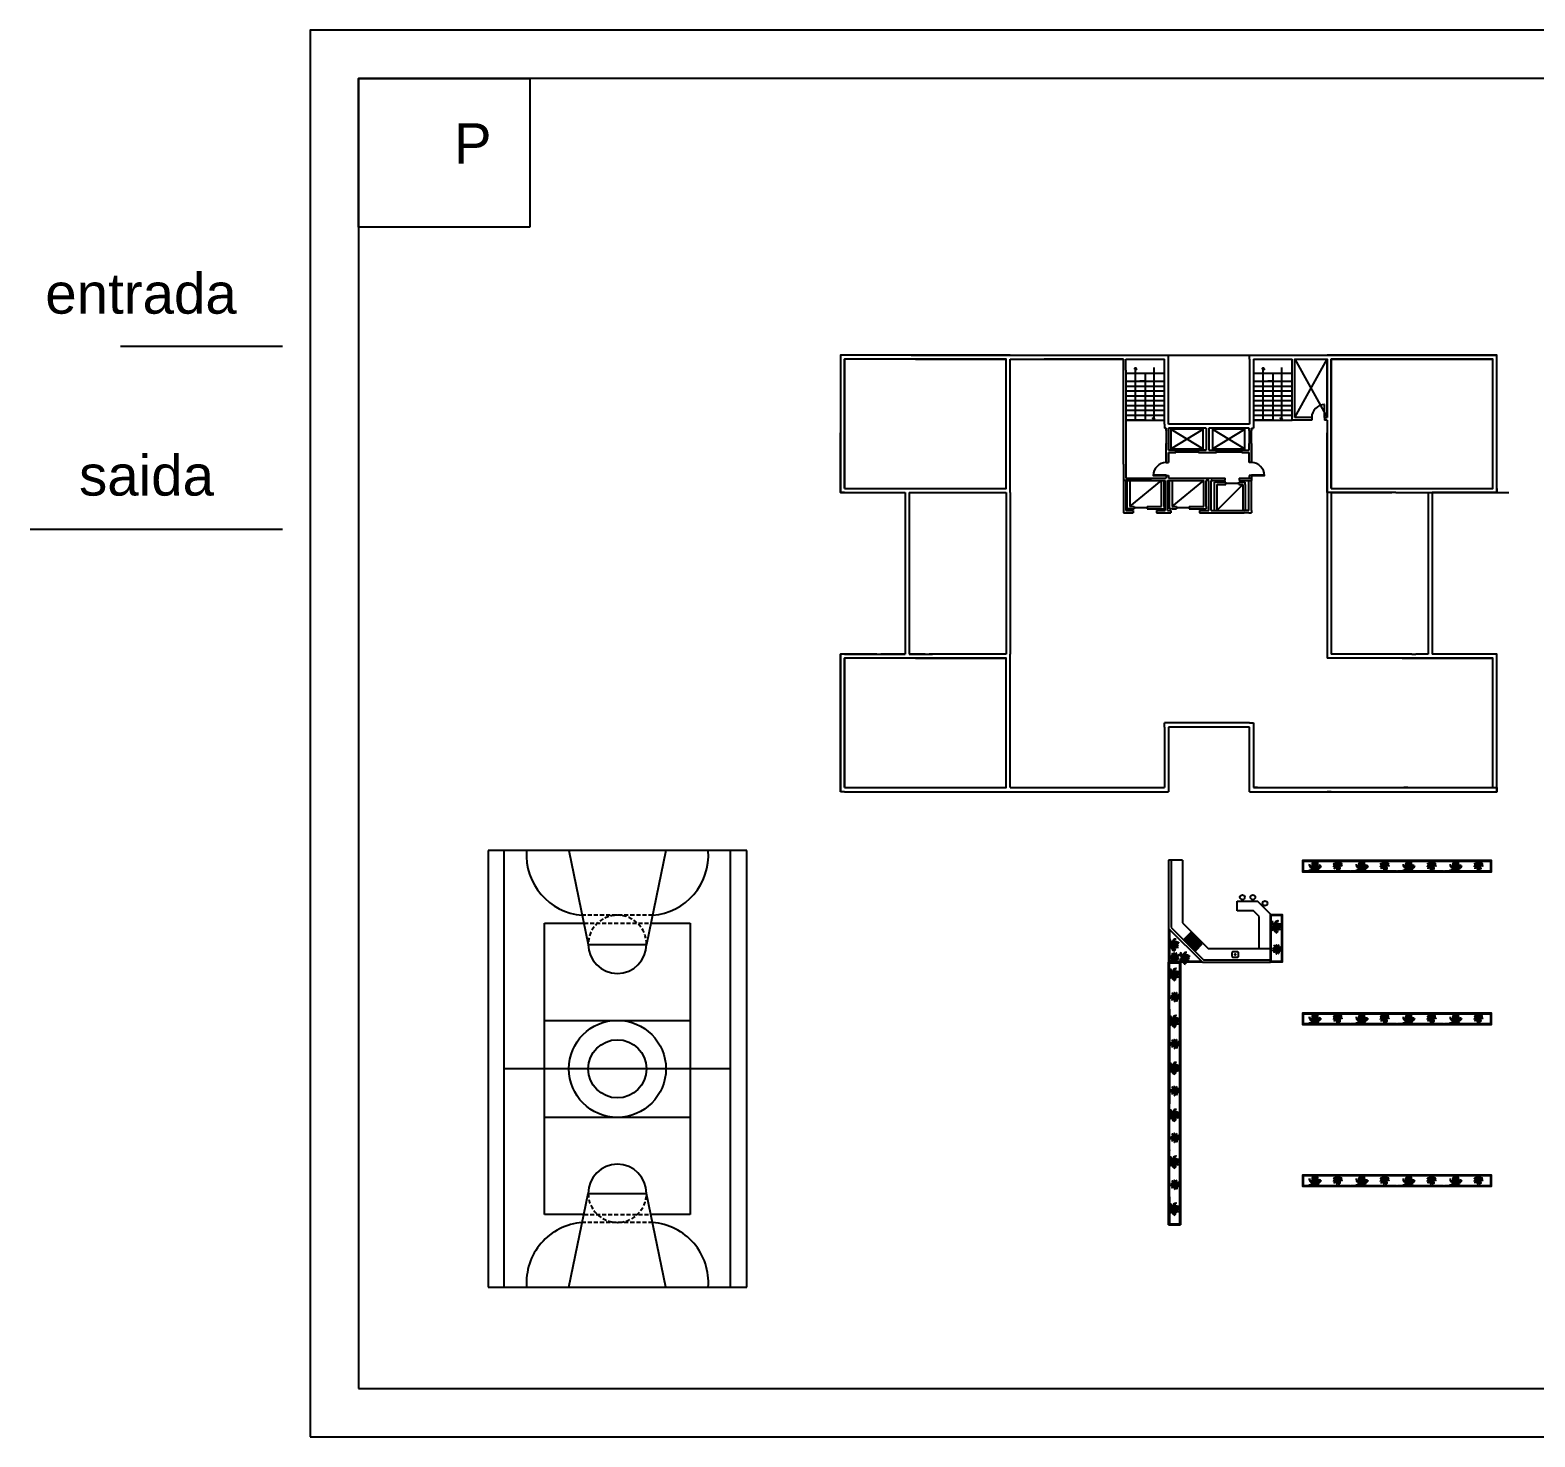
# Model space of a CAD drawing. Header units: millimetres. Extents: x 2853 to 3014, y 1982 to 2069.
# Drawn here: x 2853.3 to 2946.4, y 1982.4 to 2069.4 of the extents above; entities that cross this region are included whole.
import ezdxf

# ---------------------------------------------------------------- set-up
doc = ezdxf.new("R2010")
doc.units = ezdxf.units.MM
doc.linetypes.add('HIDDEN', pattern=[0.375, 0.25, -0.125])
for name, color, linetype in [('BLOCO', 5, 'Continuous'), ('BLOCOS', 5, 'Continuous'), ('CINZA', 8, 'Continuous'), ('P_LMCT', 8, 'Continuous'), ('PAREDE', 7, 'Continuous'), ('VEGETACAO', 3, 'Continuous')]:
    doc.layers.add(name, color=color, linetype=linetype)
doc.styles.get("Standard").update_dxf_attribs({"font": 'arial.ttf'})

# ---------------------------------------------------------------- blocks, each defined once
blk = doc.blocks.new('CHURRAS')
at = {"layer": 'BLOCO', "ltscale": 0.015}
h = blk.add_hatch(dxfattribs=at)
h.set_pattern_fill('LINE', color=256, scale=0.01, angle=90, style=0)
h.set_pattern_definition([(90, (-139.17671, -145.62897), (-0.03175, 2e-18), [])])
h.paths.add_polyline_path([(0.463, -0.099), (-0.437, -0.099), (-0.437, -0.599), (0.463, -0.599)])
at = {"layer": 'BLOCO'}
for points in [[(-0.487, -0.649), (0.513, -0.649), (0.513, -0.049), (-0.487, -0.049)], [(-0.437, -0.599), (0.463, -0.599), (0.463, -0.099), (-0.437, -0.099)]]:
    blk.add_lwpolyline(points, close=True, dxfattribs=at)
blk = doc.blocks.new('COQUEIRO')
at = {"layer": 'VEGETACAO', "color": 3, "linetype": 'Continuous'}
blk.add_circle((0.05, -0.16), 0.00953, dxfattribs=at)
for centre, radius, start, end in [((-0.58, 0.16), 0.0956, 230.2731, 263.4617), ((-0.55, 0.14), 0.0892, 207.9143, 243.3658), ((-0.58, 0.16), 0.111, 243.935, 280.8039), ((-0.41, 0.21), 0.215, 205.6847, 228.8035), ((-0.16, 1.15), 1.17, 247.7871, 277.883), ((-0.56, 0.14), 0.105, 246.9866, 292.3414), ((-0.51, 0.16), 0.149, 247.3528, 292.3836), ((-0.34, 0.22), 0.246, 207.5298, 229.9842), ((-0.35, 0.19), 0.194, 208.3365, 242.3039), ((-0.49, 0.2), 0.204, 260.4659, 293.5186), ((-0.25, 0.22), 0.26, 208.4871, 234.6056), ((-0.25, 0.16), 0.185, 206.4168, 243.6353), ((-0.27, 0.46), 0.126, 185.1349, 217.5259), ((-0.21, 0.45), 0.193, 198.128, 215.9464), ((-0.32, 0.36), 0.0712, 188.0675, 242.1386), ((0.09, 0.46), 0.476, 182.9668, 259.2216), ((-0.26, 0.37), 0.135, 200.7567, 234.9528), ((-0.27, 0.33), 0.111, 198.0801, 245.3084), ((-0.22, 0.36), 0.16, 147.4511, 171.1195), ((-0.24, 0.33), 0.131, 143.0351, 174.9902), ((-0.2, 0.36), 0.193, 207.8104, 244.988), ((-0.1, 0.24), 0.304, 210.8208, 234.9726), ((-0.23, 0.31), 0.12, 146.9211, 187.0151), ((-0.17, 0.36), 0.237, 218.3341, 247.2059), ((-0.2, 0.28), 0.13, 151.2763, 189.7632), ((-0.2, 0.28), 0.166, 219.6514, 260.4749), ((-0.15, 0.26), 0.168, 166.1343, 195.0599), ((-0.48, -0.05), 0.476, 289.6767, 5.9315), ((-0.15, 0.15), 0.181, 208.388, 247.9163), ((-0.13, 0.38), 0.295, 236.3634, 257.9949), ((-0.13, 0.24), 0.166, 172.7381, 203.0098), ((-0.13, 0.33), 0.269, 236.824, 265.8), ((-0.01, 0.23), 0.255, 180.5332, 200.9945), ((-0.03, 0.24), 0.289, 217.7478, 242.6917), ((-0.3, 0.33), 0.215, 52.6629, 75.7817), ((0.05, 0.24), 0.305, 184.3339, 203.7587), ((-0.12, 0.31), 0.275, 242.0966, 270.9498), ((-0.26, 0.48), 0.0892, 38.1006, 73.5521), ((-0.3, 0.27), 0.246, 51.4822, 73.9367), ((-0.04, 0.19), 0.185, 182.8812, 217.2905), ((-0.28, 0.51), 0.0956, 18.0047, 51.1933), ((-0.04, 0.53), 0.51, 249.9963, 268.3797), ((-0.26, 0.28), 0.194, 39.1625, 73.1299), ((-0.28, 0.51), 0.111, 0.6626, 37.5314), ((-1.17, -0.1), 1.17, 3.5835, 33.6794), ((-0.27, 0.17), 0.26, 46.8609, 72.9794), ((-0.05, 0.16), 0.142, 182.7518, 227.4485), ((0.05, 0.24), 0.312, 220.1991, 235.6262), ((-0.25, 0.49), 0.105, 349.125, 34.4798), ((-0.22, 0.18), 0.185, 37.8311, 75.0496), ((-0.26, 0.02), 0.304, 46.4938, 70.6456), ((0.09, 0.19), 0.256, 192.2086, 217.6751), ((-0.27, 0.44), 0.149, 349.0829, 34.1136), ((-0.19, 0.09), 0.181, 33.5502, 73.0784), ((0.11, 0.2), 0.259, 193.5624, 222.692), ((-0.03, 0.13), 0.147, 227.1388, 254.0555), ((-0.25, -0.04), 0.289, 38.7747, 63.7186), ((-0.3, 0.41), 0.204, 347.9478, 21.0006), ((0.07, 0.14), 0.167, 191.4918, 237.4538), ((-0.24, -0.12), 0.312, 45.8402, 61.2673), ((-0.33, 0.37), 0.261, 347.4771, 14.0082), ((-0.32, 0.33), 0.276, 343.6236, 11.7485), ((-0.14, -0.02), 0.147, 27.4109, 54.3276), ((-0.44, 0.28), 0.415, 346.7497, 9.4474), ((-0.47, 0.27), 0.466, 342.5956, 3.6479), ((-0.34, 0.22), 0.363, 335.5765, 3.9904), ((-0.27, 0.18), 0.302, 331.7284, 1.2298), ((0.74, 1.47), 1.21, 231.9861, 234.0507), ((-0.31, 0.26), 0.414, 318.8188, 35.0736), ((-0.05, 0.36), 0.139, 46.9209, 70.5892), ((-0.51, 0.87), 1.02, 300.1574, 330.2533), ((-0.29, 0.14), 0.316, 332.7885, 358.0296), ((0.35, 0.22), 0.414, 212.1088, 288.3636), ((-0.05, 0.47), 0.0894, 12.9337, 47.4601), ((-0.02, 0.35), 0.114, 43.0502, 75.0053), ((-0.18, 0.07), 0.225, 355.3484, 24.478), ((0.02, 0.28), 0.275, 269.3624, 294.6035), ((-0.06, 0.46), 0.109, 0.5145, 32.9054), ((-0.01, 0.33), 0.104, 31.0253, 71.1192), ((-0.17, 0.08), 0.223, 0.3652, 25.8318), ((-0.25, 0.38), 0.444, 309.6606, 328.0441), ((-0.01, 0.3), 0.113, 28.2771, 66.7641), ((0.03, 0.13), 0.145, 272.5176, 318.4796), ((-0.04, 0.25), 0.146, 22.9804, 51.906), ((-0.05, 0.14), 0.124, 350.5919, 35.2886), ((0.06, 0.28), 0.262, 268.3023, 297.8037), ((-0.1, 0.42), 0.167, 2.0939, 19.9124), ((-0.04, 0.23), 0.144, 15.0306, 45.3023), ((-0.11, 0.16), 0.222, 17.0459, 37.5071), ((-0.16, 0.13), 0.265, 14.2817, 33.7065), ((-0.07, 0.15), 0.161, 0.7499, 35.1592), ((-0.09, 0.28), 0.239, 307.0906, 335.9438), ((-0.05, 0.1), 0.128, 323.9848, 350.9015), ((-0.09, 0.29), 0.234, 312.2404, 341.2164), ((0.02, 0.42), 0.062, 335.9018, 29.9729), ((0.06, 0.36), 0.316, 272.1505, 300.5643), ((0.01, 0.19), 0.225, 287.2794, 316.409), ((-0.02, 0.39), 0.117, 343.0876, 17.2837), ((-0.01, 0.29), 0.144, 317.5655, 358.3889), ((-0.11, 0.33), 0.257, 320.0455, 341.677), ((-0.16, 0.14), 0.271, 342.4141, 357.8413), ((0.01, 0.37), 0.0962, 332.732, 19.9602), ((-0.05, 0.35), 0.168, 333.0524, 10.23), ((-0.08, 0.33), 0.206, 330.8344, 359.7063), ((0.03, 0.18), 0.223, 292.2962, 317.7628), ((-0.11, 0.18), 0.251, 335.3486, 0.2926), ((0.05, 0.47), 0.405, 279.1695, 300.2219), ((0.12, 0.09), 0.124, 282.5229, 327.2196), ((0.07, 0.45), 0.361, 283.3236, 306.0214), ((0.02, 0.18), 0.158, 330.1241, 9.6524), ((-0.06, 0.21), 0.264, 343.0677, 7.2196), ((0.13, 0.12), 0.161, 292.6809, 327.0902), ((0.16, 0.38), 0.24, 280.1975, 308.3224), ((0.08, 0.24), 0.161, 334.405, 11.6236), ((0.07, 0.19), 0.265, 306.2127, 325.6375), ((0.18, 0.4), 0.227, 284.051, 310.5822), ((0.12, 0.16), 0.222, 308.9769, 329.4381), ((0.05, 0.28), 0.226, 343.4348, 9.5533), ((0.23, 0.39), 0.177, 284.5217, 317.5745), ((0.29, 0.19), 0.206, 262.7654, 291.6372), ((0.14, 0.31), 0.169, 335.7364, 9.7039), ((0.27, 0.38), 0.13, 285.6568, 330.6875), ((0.21, 0.11), 0.144, 306.9615, 337.2333), ((0.32, 0.17), 0.168, 264.9834, 302.161), ((0.12, 0.33), 0.214, 348.0561, 10.5106), ((0.31, 0.39), 0.0913, 285.6989, 331.0537), ((0.23, 0.12), 0.146, 314.9114, 343.837), ((0.17, 0.36), 0.187, 349.2369, 12.3557), ((0.36, 0.12), 0.0962, 264.663, 311.8912), ((0.31, 0.42), 0.0966, 297.2365, 334.1054), ((0.3, 0.39), 0.0776, 334.6746, 10.1261), ((0.31, 0.42), 0.0831, 314.5786, 347.7673), ((0.28, 0.11), 0.113, 320.2081, 358.6951), ((0.36, 0.16), 0.117, 275.0186, 309.2147), ((0.32, 0.12), 0.104, 322.9563, 3.0502), ((0.41, 0.13), 0.062, 267.8328, 321.9039), ((0.33, 0.14), 0.114, 334.9811, 6.9363), ((0.36, 0.24), 0.167, 294.0249, 311.8434), ((0.33, 0.17), 0.139, 338.8519, 2.5202), ((-0.54, -0.1), 0.103, 238.6493, 273.1756), ((-1.39, -1.3), 1.39, 52.0587, 54.1233), ((-0.53, -0.09), 0.126, 253.2039, 285.5949), ((-0.4, 0.25), 0.476, 251.0358, 327.2906), ((-0.42, -0.07), 0.16, 215.5201, 239.1885), ((-0.4, -0.1), 0.131, 211.1041, 243.0592), ((-0.5, -0.04), 0.193, 266.197, 284.0154), ((-0.46, -0.17), 0.0712, 256.1365, 310.2076), ((-0.46, 0.24), 0.261, 267.4582, 293.9893), ((-0.38, -0.11), 0.12, 214.9901, 255.0841), ((-0.44, -0.11), 0.135, 268.8257, 303.0218), ((-0.34, -0.1), 0.13, 219.3453, 257.8322), ((-0.42, 0.24), 0.276, 269.718, 297.8428), ((-0.41, -0.14), 0.111, 266.1491, 313.3774), ((-0.3, -0.05), 0.168, 234.2033, 263.1289), ((-0.41, -0.07), 0.193, 275.8794, 313.057), ((-0.38, 0.36), 0.415, 272.019, 294.7167), ((-0.27, -0.04), 0.166, 240.8071, 271.0788), ((-0.4, -0.03), 0.237, 286.4031, 315.2749), ((-0.29, -0.31), 0.16, 254.1611, 277.8294), ((-0.38, 0.39), 0.466, 277.8185, 298.8708), ((-0.22, 0.06), 0.255, 248.6022, 269.0635), ((-0.37, -0.4), 0.126, 291.8449, 324.2358), ((-0.21, 0.13), 0.305, 252.4029, 271.8277), ((-0.26, -0.32), 0.131, 249.745, 281.7002), ((-0.34, -0.09), 0.166, 287.7204, 328.5439), ((-0.31, 0.28), 0.363, 277.476, 305.8899), ((-0.23, -0.31), 0.12, 253.6311, 293.725), ((-0.2, 0.02), 0.185, 250.9502, 285.3595), ((-0.37, -0.33), 0.193, 304.8379, 322.6564), ((-0.4, 0.01), 0.295, 304.4324, 326.0639), ((-0.21, -0.28), 0.13, 257.9862, 296.4732), ((-0.26, -0.41), 0.0712, 294.7774, 348.8486), ((-0.17, 0), 0.142, 250.8208, 295.5175), ((-0.25, 0.22), 0.302, 280.2366, 309.738), ((-0.35, -0.01), 0.269, 304.893, 333.869), ((-0.21, -0.22), 0.168, 272.8443, 301.7699), ((-0.29, -0.36), 0.135, 307.4666, 341.6627), ((-0.15, 0.14), 0.256, 260.2776, 285.7441), ((-0.15, 0.17), 0.259, 261.6314, 290.761), ((-0.24, -0.36), 0.111, 304.7901, 352.0184), ((-0.2, -0.19), 0.166, 279.448, 309.7198), ((-0.34, 0), 0.275, 310.1656, 339.0188), ((-0.12, 0.1), 0.167, 259.5608, 305.5228), ((-0.22, -0.08), 0.255, 287.2432, 307.7044), ((-0.29, -0.3), 0.193, 314.5204, 351.6979), ((-0.21, 0.24), 0.316, 283.4369, 308.6779), ((-0.25, -0.02), 0.305, 291.0438, 310.4686), ((-0.51, 0.14), 0.51, 318.0653, 336.4487), ((-0.18, -0.1), 0.185, 289.5911, 324.0004), ((-0.3, -0.27), 0.237, 325.0441, 353.9159), ((-0.23, 0.05), 0.259, 300.2723, 329.4019), ((-0.14, -0.1), 0.142, 289.4618, 334.1584), ((-0.22, 0.03), 0.256, 298.9185, 324.3851), ((-0.16, 0.01), 0.167, 298.2017, 344.1637), ((-0.21, -0.27), 0.166, 326.3614, 7.1848), ((-0.33, -0.24), 0.295, 343.0734, 4.7049), ((-0.28, -0.22), 0.269, 343.5339, 12.5099), ((-0.27, -0.21), 0.275, 348.8065, 17.6597), ((0.31, -0.18), 0.302, 160.3741, 189.8755), ((1.15, 0.23), 1.17, 192.2291, 222.325), ((0.11, 0.09), 0.145, 233.8766, 279.8386), ((0.38, -0.22), 0.363, 164.2222, 192.6361), ((0.15, -0.01), 0.147, 216.0566, 242.9733), ((0.22, 0.11), 0.312, 234.4859, 249.913), ((0.13, 0.15), 0.225, 248.6385, 277.768), ((0.51, -0.24), 0.466, 171.2413, 192.2936), ((0.27, 0.37), 0.444, 241.5916, 259.9751), ((0.25, 0.03), 0.289, 227.4204, 252.3643), ((0.13, 0.13), 0.223, 253.6553, 279.1219), ((0.3, 0), 0.239, 200.3806, 229.2339), ((0.49, -0.25), 0.415, 175.3954, 198.0931), ((0.21, -0.11), 0.181, 222.1958, 261.7241), ((0.15, 0.01), 0.124, 243.8819, 288.5786), ((0.31, 0), 0.234, 205.5304, 234.5064), ((0.27, -0.03), 0.304, 235.1395, 259.2913), ((0.38, -0.33), 0.276, 172.2693, 200.3941), ((0.23, 0.18), 0.239, 239.0216, 267.8748), ((0.18, 0.02), 0.161, 254.0399, 288.4492), ((0.25, -0.2), 0.185, 226.4768, 263.6953), ((0.39, -0.37), 0.261, 176.1228, 202.6539), ((0.35, 0.01), 0.257, 213.3355, 234.967), ((0.25, 0.18), 0.234, 244.1714, 273.1474), ((0.3, -0.18), 0.26, 235.5066, 261.625), ((0.37, -0.41), 0.204, 176.5935, 209.6462), ((0.18, 0.12), 0.265, 267.5717, 286.9965), ((0.29, -0.08), 0.144, 210.8556, 251.679), ((0.31, -0.28), 0.194, 227.8082, 261.7756), ((0.27, 0.22), 0.257, 251.9764, 273.608), ((0.34, -0.45), 0.149, 177.7285, 222.7593), ((0.2, 0.06), 0.222, 270.3359, 290.7972), ((0.35, -0.02), 0.206, 224.1245, 252.9963), ((0.34, -0.27), 0.246, 240.1279, 262.5823), ((0.28, 0.11), 0.144, 249.4965, 290.3199), ((0.24, -0.03), 0.144, 268.3206, 298.5923), ((0.33, -0.5), 0.105, 177.7707, 223.1255), ((0.36, -0.05), 0.168, 226.3424, 263.52), ((0.36, -0.33), 0.215, 241.3086, 264.4274), ((0.37, -0.51), 0.111, 189.3083, 226.1771), ((0.26, -0.04), 0.146, 276.2705, 305.1961), ((0.34, -0.48), 0.0892, 226.7463, 262.1978), ((0.37, -0.51), 0.0956, 206.6504, 239.839), ((0.36, -0.12), 0.0962, 226.022, 273.2503), ((0.29, -0.08), 0.113, 281.5672, 320.0541), ((0.39, -0.09), 0.117, 236.3776, 270.5737), ((0.33, -0.09), 0.104, 284.3154, 324.4093), ((0.4, -0.14), 0.062, 229.1918, 283.263), ((0.43, -0.03), 0.167, 255.384, 273.2024), ((0.35, -0.09), 0.114, 296.3402, 328.2953), ((0.37, -0.06), 0.139, 300.2109, 323.8793)]:
    blk.add_arc(centre, radius, start, end, dxfattribs=at)
blk = doc.blocks.new('AV5')
at = {"layer": 'VEGETACAO', "xscale": 0.5, "yscale": 0.5, "zscale": 0.5}
blk.add_blockref('COQUEIRO', (-0.028, 0.096), dxfattribs=at)
blk = doc.blocks.new('AV6')
h = blk.add_hatch(color=106)
h.paths.add_polyline_path([(-0.448, -0.003, -0.005016), (-0.443, 0.002, -0.513349), (-0.079, 0.093, -0.175433), (-0.066, 0.093, -0.022246), (-0.026, 0.08, -0.504406), (0.279, 0.291, -0.005016), (0.285, 0.291, 0.526482), (-0.054, 0.138, 0.288035), (-0.31, 0.32, 0.009659), (-0.32, 0.318, -0.219762), (-0.101, 0.134, 0.597519)])
h.paths.add_polyline_path([(0.011, 0.089, 0.017799), (0.003, 0.067, -0.005772), (0.013, 0.062, 0.030703), (-0.012, 0.032, -0.506864), (0.277, -0.08, 0.014459), (0.279, -0.07, 0.525417)])
h = blk.add_hatch(color=74)
h.paths.add_polyline_path([(-0.443, 0.002, -0.291066), (-0.099, 0.068, -0.022677), (-0.086, 0.088, -0.094648), (-0.079, 0.093, 0.513349)])
h.paths.add_polyline_path([(0.013, 0.062, 0.028086), (-0.035, 0.083, 0.353279), (-0.074, -0.235, 0.011523), (-0.066, -0.245, -0.264453)])
h.paths.add_polyline_path([(0.032, 0.13, 0.035308), (0.011, 0.089, -0.525417), (0.279, -0.07, 0.577919)])
h.paths.add_polyline_path([(-0.31, 0.32, -0.288035), (-0.054, 0.138, -0.074612), (-0.033, 0.202, 0.314228)])
h.paths.add_polyline_path([(0.008, 0, 0.028355), (-0.011, 0.033, 0.00267), (-0.012, 0.032, 0.015403), (-0.024, 0.016, -0.246599), (-0.057, -0.186, -0.00232), (-0.058, -0.189, 0.266418)])
h = blk.add_hatch(color=72)
h.paths.add_polyline_path([(0.279, 0.291, 0.504406), (-0.026, 0.08, -0.017106), (0.003, 0.067, -0.295443)])
h.paths.add_polyline_path([(-0.1, 0.065, 0.046042), (-0.136, 0.074, 0.325454), (-0.221, -0.23, -0.162584), (-0.133, -0.035, -0.098869)])
h.paths.add_polyline_path([(-0.024, 0.016, 0.02315), (-0.039, -0.009, -0.137861), (-0.057, -0.186, 0.246599)])
h.paths.add_polyline_path([(-0.263, 0.088, 0.052527), (-0.329, 0.071, 0.21466), (-0.361, -0.066, -0.015101), (-0.357, -0.054, -0.301897)])
h.paths.add_polyline_path([(0.08, 0.062, 0.066648), (0.029, 0.052, -0.296118), (0.029, -0.269, 0.358442)])
h = blk.add_hatch(color=3)
h.paths.add_polyline_path([(0.029, 0.052, 0.057851), (-0.011, 0.033, -0.240197), (0.021, -0.275, 0.009659), (0.029, -0.269, 0.296118)])
h.paths.add_polyline_path([(-0.035, 0.083, 0.017041), (-0.066, 0.093, 0.274641), (-0.086, 0.088, 0.336018), (-0.074, -0.235, -0.353279)])
h.paths.add_polyline_path([(-0.1, 0.065, -0.003329), (-0.099, 0.068, 0.128581), (-0.263, 0.088, 0.301897), (-0.357, -0.054, -0.411027)])
at = {"layer": 'P_LMCT'}
for centre, radius, start, end in [((-0.237, -0.028), 0.212, 35.33029, 173.18063), ((-0.219, -0.236), 0.327, 68.45712, 134.52069), ((-0.229, -0.083), 0.231, 49.63735, 158.3383), ((-0.193, -0.032), 0.172, 142.85132, 191.3124), ((-0.168, -0.124), 0.201, 70.23219, 163.06862), ((-0.203, -0.054), 0.154, 110.80154, 180.48025), ((-0.41, -0.012), 0.342, 25.22904, 77.11879), ((-0.256, 0.062), 0.263, 30.16423, 106.84971), ((-0.327, 0.026), 0.295, 16.12929, 87.92822), ((0.03, -0.136), 0.268, 128.42947, 200.54026), ((0.09, -0.192), 0.313, 129.45119, 186.08977), ((0.134, -0.066), 0.268, 144.80495, 221.83061), ((0.142, -0.1), 0.255, 134.07355, 213.9976), ((-0.072, 0.074), 0.02, 73.4657, 136.02172), ((0.243, -0.161), 0.32, 135.70473, 195.14703), ((-0.2, -0.358), 0.471, 63.08964, 73.4657), ((-0.233, -0.053), 0.22, 321.18473, 18.39749), ((0.168, 0.098), 0.226, 58.725, 177.78749), ((0.041, 0.104), 0.0912, 190.39472, 191.48084), ((0.204, 0.073), 0.231, 71.21847, 178.2095), ((0.091, -0.13), 0.193, 12.04436, 122.59331), ((-0.297, -0.152), 0.342, 336.59628, 32.86423), ((0.314, -0.034), 0.327, 95.03609, 162.02329), ((0.091, -0.083), 0.189, 0.75493, 114.87164), ((-0.147, -0.072), 0.263, 306.86535, 30.7421), ((0.013, 0.062), 0, 306.17929, 0), ((-0.218, -0.108), 0.295, 325.78684, 32.91218), ((0.098, -0.041), 0.184, 344.58263, 111.18087), ((0.115, -0.264), 0.338, 137.23274, 174.17097), ((-0.189, -0.037), 0.201, 309.54608, 10.38542), ((-0.362, -0.066), 0.328, 336.56873, 9.91209)]:
    blk.add_arc(centre, radius, start, end, dxfattribs=at)

msp = doc.modelspace()

# ---------------------------------------------------------------- linework, layer by layer
for p, q in [((2858.916, 2049.827), (2868.927, 2049.827)), ((2903.682, 2041.02), (2903.682, 2049.02)), ((2907.819, 2049.27), (2923.732, 2049.27)), ((2908.069, 2049.02), (2913.682, 2049.02)), ((2913.932, 2049.02), (2920.932, 2049.02)), ((2913.932, 2048.77), (2913.932, 2049.02)), ((2913.932, 2042.52), (2913.932, 2048.77)), ((2920.932, 2049.02), (2916.032, 2049.02)), ((2920.932, 2042.52), (2920.932, 2049.02)), ((2921.082, 2048.332), (2921.082, 2049.02)), ((2921.082, 2049.02), (2923.482, 2049.02)), ((2921.082, 2049.02), (2923.482, 2049.02)), ((2923.482, 2049.007), (2923.482, 2049.02)), ((2923.482, 2045.007), (2923.482, 2049.007)), ((2923.731, 2049.27), (2944.031, 2049.27)), ((2923.732, 2049.02), (2923.732, 2049.27)), ((2923.732, 2045.007), (2923.732, 2049.02)), ((2928.732, 2049.02), (2928.732, 2049.27)), ((2928.732, 2049.02), (2928.732, 2045.007)), ((2928.982, 2049.02), (2928.982, 2045.007)), ((2928.982, 2049.02), (2931.382, 2049.02)), ((2928.982, 2049.02), (2931.382, 2049.02)), ((2928.982, 2049.02), (2931.382, 2049.02)), ((2930.582, 2049.02), (2931.382, 2049.02)), ((2931.382, 2045.257), (2931.382, 2049.02)), ((2931.532, 2049.02), (2933.532, 2049.02)), ((2931.532, 2045.407), (2931.532, 2049.02)), ((2931.532, 2045.407), (2933.531, 2049.02)), ((2931.532, 2049.02), (2933.532, 2045.407)), ((2933.532, 2045.407), (2933.531, 2049.02)), ((2933.781, 2049.02), (2938.532, 2049.02)), ((2933.781, 2041.02), (2933.781, 2049.02)), ((2938.168, 2049.02), (2943.781, 2049.02)), ((2943.781, 2041.02), (2943.781, 2049.02)), ((2944.031, 2048.77), (2944.031, 2049.02)), ((2944.031, 2042.52), (2944.031, 2048.77)), ((2921.082, 2048.332), (2921.082, 2045.832)), ((2921.082, 2048.157), (2923.482, 2048.157)), ((2921.082, 2047.657), (2923.482, 2047.657)), ((2922.282, 2047.657), (2921.959, 2047.657)), ((2922.282, 2048.157), (2922.282, 2047.657)), ((2922.282, 2047.657), (2922.282, 2046.457)), ((2922.282, 2047.657), (2922.282, 2045.257)), ((2928.982, 2048.157), (2931.382, 2048.157)), ((2928.982, 2047.657), (2931.382, 2047.657)), ((2930.182, 2047.657), (2929.859, 2047.657)), ((2930.182, 2048.157), (2930.182, 2047.657)), ((2930.182, 2047.657), (2930.182, 2046.457)), ((2930.182, 2047.657), (2930.182, 2045.257)), ((2921.082, 2047.357), (2923.482, 2047.357)), ((2921.082, 2047.057), (2923.482, 2047.057)), ((2921.082, 2046.757), (2923.482, 2046.757)), ((2928.982, 2047.357), (2931.382, 2047.357)), ((2928.982, 2047.057), (2931.382, 2047.057)), ((2928.982, 2046.757), (2931.382, 2046.757)), ((2921.082, 2046.457), (2923.482, 2046.457)), ((2921.082, 2046.157), (2923.482, 2046.157)), ((2921.082, 2045.857), (2923.482, 2045.857)), ((2921.082, 2045.832), (2921.082, 2041.669)), ((2928.982, 2046.457), (2931.382, 2046.457)), ((2928.982, 2046.157), (2931.382, 2046.157)), ((2928.982, 2045.857), (2931.382, 2045.857)), ((2933.382, 2046.207), (2933.352, 2046.207)), ((2933.352, 2046.207), (2933.352, 2045.407)), ((2933.382, 2045.407), (2933.382, 2046.207)), ((2921.082, 2045.557), (2923.482, 2045.557)), ((2922.282, 2045.257), (2921.082, 2045.257)), ((2921.082, 2045.257), (2923.482, 2045.257)), ((2923.482, 2045.007), (2923.482, 2044.757)), ((2923.582, 2044.757), (2923.482, 2044.757)), ((2923.582, 2044.606), (2923.582, 2044.757)), ((2928.732, 2045.007), (2923.732, 2045.007)), ((2926.063, 2044.757), (2923.732, 2044.757)), ((2923.732, 2044.606), (2923.732, 2044.757)), ((2923.732, 2044.757), (2923.732, 2044.606)), ((2926.063, 2044.757), (2926.063, 2043.398)), ((2928.707, 2044.757), (2926.213, 2044.757)), ((2926.213, 2044.757), (2926.213, 2043.398)), ((2928.707, 2044.757), (2928.607, 2044.757)), ((2928.707, 2044.606), (2928.707, 2044.757)), ((2928.857, 2044.757), (2928.982, 2044.757)), ((2928.857, 2044.606), (2928.857, 2044.757)), ((2928.857, 2044.757), (2928.857, 2044.606)), ((2928.982, 2045.557), (2931.382, 2045.557)), ((2930.182, 2045.257), (2928.982, 2045.257)), ((2928.982, 2045.257), (2931.382, 2045.257)), ((2928.982, 2045.007), (2928.982, 2044.757)), ((2931.532, 2045.257), (2931.382, 2045.257)), ((2931.682, 2045.407), (2931.532, 2045.407)), ((2932.582, 2045.407), (2932.582, 2045.257)), ((2933.352, 2045.407), (2933.382, 2045.407)), ((2933.382, 2045.407), (2933.532, 2045.407)), ((2933.382, 2045.407), (2933.382, 2045.257)), ((2933.532, 2045.257), (2933.532, 2043.257)), ((2903.432, 2040.77), (2903.432, 2044.467)), ((2903.432, 2044.467), (2903.432, 2040.77)), ((2903.432, 2044.467), (2903.432, 2040.77)), ((2923.582, 2044.606), (2923.582, 2043.806)), ((2923.582, 2042.623), (2923.582, 2043.806)), ((2923.732, 2044.606), (2923.732, 2043.806)), ((2923.732, 2043.398), (2923.732, 2043.806)), ((2923.732, 2043.806), (2923.732, 2043.398)), ((2923.877, 2043.484), (2925.877, 2044.684)), ((2923.877, 2044.684), (2925.877, 2043.484)), ((2926.444, 2043.484), (2928.444, 2044.684)), ((2926.444, 2044.684), (2928.444, 2043.484)), ((2928.707, 2044.606), (2928.707, 2043.806)), ((2928.707, 2043.398), (2928.707, 2043.806)), ((2928.857, 2043.806), (2928.857, 2044.606)), ((2928.857, 2042.623), (2928.857, 2043.806)), ((2928.857, 2043.806), (2928.857, 2042.623)), ((2933.531, 2040.77), (2933.531, 2044.467)), ((2933.531, 2044.467), (2933.531, 2040.77)), ((2933.531, 2044.467), (2933.531, 2040.77)), ((2924.171, 2043.398), (2923.732, 2043.398)), ((2923.732, 2043.398), (2924.171, 2043.398)), ((2923.732, 2042.623), (2923.732, 2043.248)), ((2923.732, 2043.248), (2923.732, 2042.623)), ((2923.732, 2043.248), (2924.171, 2043.248)), ((2924.171, 2043.248), (2924.171, 2043.398)), ((2924.171, 2043.348), (2925.577, 2043.348)), ((2924.171, 2043.298), (2925.577, 2043.298)), ((2926.063, 2043.398), (2925.577, 2043.398)), ((2925.577, 2043.398), (2926.063, 2043.398)), ((2925.577, 2043.248), (2925.577, 2043.398)), ((2925.577, 2043.248), (2926.691, 2043.248)), ((2926.213, 2043.398), (2926.691, 2043.398)), ((2926.691, 2043.248), (2926.691, 2043.398)), ((2926.691, 2043.348), (2928.252, 2043.348)), ((2926.691, 2043.298), (2928.252, 2043.298)), ((2928.252, 2043.398), (2928.707, 2043.398)), ((2928.252, 2043.248), (2928.252, 2043.398)), ((2928.252, 2043.248), (2928.707, 2043.248)), ((2928.707, 2042.623), (2928.707, 2043.248)), ((2913.932, 2042.52), (2913.932, 2042.52)), ((2920.932, 2042.52), (2920.932, 2041.519)), ((2923.582, 2042.623), (2923.732, 2042.623)), ((2928.857, 2042.623), (2928.707, 2042.623)), ((2944.031, 2042.52), (2944.031, 2042.52)), ((2903.682, 2041.02), (2908.682, 2041.02)), ((2908.682, 2041.02), (2908.932, 2041.02)), ((2921.083, 2041.519), (2920.932, 2041.519)), ((2920.932, 2041.519), (2920.932, 2039.519)), ((2921.082, 2041.669), (2923.582, 2041.669)), ((2921.082, 2041.519), (2923.51, 2041.519)), ((2921.233, 2041.519), (2921.083, 2041.519)), ((2922.683, 2041.519), (2921.083, 2041.519)), ((2921.083, 2041.519), (2921.083, 2039.669)), ((2921.176, 2039.762), (2921.176, 2041.512)), ((2921.326, 2041.512), (2921.326, 2039.912)), ((2921.326, 2039.912), (2923.298, 2041.512)), ((2923.298, 2039.912), (2923.298, 2041.512)), ((2923.448, 2039.912), (2923.448, 2041.512)), ((2923.51, 2039.669), (2923.51, 2041.519)), ((2923.582, 2041.853), (2923.582, 2041.669)), ((2923.582, 2041.823), (2923.732, 2041.823)), ((2923.66, 2041.519), (2925.526, 2041.519)), ((2923.66, 2039.669), (2923.66, 2041.519)), ((2923.732, 2041.823), (2923.732, 2041.669)), ((2923.732, 2041.669), (2925.556, 2041.669)), ((2923.792, 2039.762), (2923.792, 2041.512)), ((2923.942, 2041.512), (2923.942, 2039.912)), ((2923.942, 2039.912), (2925.914, 2041.512)), ((2925.526, 2041.519), (2925.914, 2041.519)), ((2925.556, 2041.669), (2926.423, 2041.669)), ((2925.914, 2039.912), (2925.914, 2041.512)), ((2926.064, 2039.912), (2926.064, 2041.512)), ((2926.217, 2041.512), (2926.064, 2041.512)), ((2926.217, 2039.669), (2926.217, 2041.512)), ((2926.367, 2039.669), (2926.367, 2041.512)), ((2926.423, 2041.512), (2926.367, 2041.512)), ((2926.423, 2041.669), (2927.226, 2041.669)), ((2927.265, 2041.419), (2926.562, 2041.419)), ((2926.562, 2039.669), (2926.562, 2041.419)), ((2926.712, 2041.419), (2926.562, 2041.419)), ((2926.712, 2041.419), (2927.265, 2041.419)), ((2926.712, 2041.269), (2927.265, 2041.269)), ((2926.712, 2041.269), (2927.265, 2041.269)), ((2926.712, 2039.669), (2928.312, 2041.269)), ((2926.712, 2041.269), (2926.712, 2039.669)), ((2927.226, 2041.512), (2927.226, 2041.669)), ((2927.265, 2041.269), (2927.265, 2041.419)), ((2927.265, 2041.344), (2928.065, 2041.344)), ((2928.065, 2041.419), (2928.312, 2041.419)), ((2928.065, 2041.269), (2928.065, 2041.419)), ((2928.065, 2041.269), (2928.312, 2041.269)), ((2928.065, 2041.269), (2928.065, 2041.269)), ((2928.097, 2041.663), (2928.879, 2041.663)), ((2928.097, 2041.663), (2928.097, 2041.519)), ((2928.097, 2041.519), (2928.569, 2041.519)), ((2928.312, 2041.419), (2928.462, 2041.419)), ((2928.312, 2041.269), (2928.312, 2039.669)), ((2928.462, 2041.269), (2928.462, 2041.419)), ((2928.462, 2041.269), (2928.462, 2039.669)), ((2928.547, 2041.519), (2928.857, 2041.519)), ((2928.701, 2039.669), (2928.701, 2041.525)), ((2928.701, 2041.519), (2928.851, 2041.519)), ((2928.707, 2041.823), (2928.707, 2041.669)), ((2928.857, 2041.823), (2928.707, 2041.823)), ((2928.851, 2039.669), (2928.851, 2041.519)), ((2928.857, 2041.853), (2928.857, 2041.669)), ((2928.857, 2041.823), (2929.198, 2041.823)), ((2928.857, 2041.669), (2928.857, 2041.519)), ((2933.781, 2041.02), (2938.781, 2041.02)), ((2938.781, 2041.02), (2939.031, 2041.02)), ((2939.031, 2041.02), (2943.781, 2041.02)), ((2944.031, 2041.02), (2944.031, 2041.02)), ((2944.031, 2041.02), (2944.031, 2041.02)), ((2944.031, 2041.02), (2944.031, 2040.77)), ((2903.682, 2040.77), (2903.432, 2040.77)), ((2903.682, 2040.77), (2905.682, 2040.77)), ((2903.682, 2040.77), (2905.682, 2040.77)), ((2905.682, 2040.77), (2905.932, 2040.77)), ((2905.932, 2040.77), (2907.432, 2040.77)), ((2907.432, 2040.77), (2907.432, 2030.77)), ((2907.682, 2040.77), (2908.682, 2040.77)), ((2907.682, 2040.77), (2907.682, 2030.77)), ((2908.682, 2040.77), (2908.932, 2040.77)), ((2913.682, 2040.77), (2913.682, 2030.77)), ((2913.932, 2040.77), (2913.932, 2030.77)), ((2933.531, 2040.77), (2933.531, 2030.77)), ((2937.781, 2040.77), (2933.531, 2040.77)), ((2933.781, 2040.77), (2933.781, 2030.77)), ((2933.781, 2040.77), (2935.781, 2040.77)), ((2933.781, 2040.77), (2935.781, 2040.77)), ((2935.781, 2040.77), (2936.031, 2040.77)), ((2936.031, 2040.77), (2937.531, 2040.77)), ((2937.781, 2040.77), (2938.781, 2040.77)), ((2938.781, 2040.77), (2939.031, 2040.77)), ((2939.781, 2040.77), (2939.781, 2030.77)), ((2940.031, 2040.77), (2943.781, 2040.77)), ((2944.031, 2040.77), (2940.031, 2040.77)), ((2940.031, 2040.77), (2940.031, 2030.77)), ((2943.781, 2040.77), (2944.031, 2040.77)), ((2944.032, 2040.77), (2943.782, 2040.77)), ((2944.031, 2040.77), (2944.031, 2040.77)), ((2944.032, 2040.77), (2944.782, 2040.77)), ((2920.932, 2039.519), (2921.531, 2039.519)), ((2921.083, 2039.669), (2921.531, 2039.669)), ((2921.326, 2039.762), (2921.176, 2039.762)), ((2921.326, 2039.912), (2921.596, 2039.912)), ((2921.326, 2039.762), (2921.596, 2039.762)), ((2921.531, 2039.669), (2921.531, 2039.519)), ((2921.596, 2039.912), (2921.596, 2039.762)), ((2921.596, 2039.837), (2922.396, 2039.837)), ((2922.396, 2039.912), (2922.926, 2039.912)), ((2922.396, 2039.912), (2922.396, 2039.762)), ((2922.396, 2039.762), (2922.926, 2039.762)), ((2922.926, 2039.912), (2923.298, 2039.912)), ((2922.926, 2039.762), (2923.076, 2039.762)), ((2922.984, 2039.669), (2923.304, 2039.669)), ((2922.984, 2039.669), (2922.984, 2039.519)), ((2922.984, 2039.519), (2923.866, 2039.519)), ((2923.076, 2039.762), (2923.448, 2039.762)), ((2923.304, 2039.669), (2923.454, 2039.669)), ((2923.448, 2039.912), (2923.448, 2039.762)), ((2923.454, 2039.669), (2923.51, 2039.669)), ((2923.66, 2039.669), (2923.866, 2039.669)), ((2923.942, 2039.762), (2923.792, 2039.762)), ((2923.866, 2039.669), (2923.866, 2039.519)), ((2923.942, 2039.912), (2924.212, 2039.912)), ((2923.942, 2039.762), (2924.212, 2039.762)), ((2924.212, 2039.912), (2924.212, 2039.762)), ((2924.212, 2039.837), (2925.012, 2039.837)), ((2925.012, 2039.912), (2925.542, 2039.912)), ((2925.012, 2039.912), (2925.012, 2039.762)), ((2925.012, 2039.762), (2925.542, 2039.762)), ((2925.542, 2039.912), (2925.914, 2039.912)), ((2925.542, 2039.762), (2925.692, 2039.762)), ((2925.634, 2039.669), (2926.217, 2039.669)), ((2925.634, 2039.669), (2925.634, 2039.519)), ((2925.634, 2039.519), (2927.101, 2039.519)), ((2925.692, 2039.762), (2926.064, 2039.762)), ((2926.064, 2039.912), (2926.064, 2039.762)), ((2926.367, 2039.669), (2928.395, 2039.669)), ((2927.101, 2039.519), (2928.395, 2039.519)), ((2928.701, 2039.669), (2928.395, 2039.669)), ((2928.701, 2039.519), (2928.395, 2039.519)), ((2928.701, 2039.519), (2928.851, 2039.519)), ((2928.851, 2039.669), (2928.851, 2039.519)), ((2868.932, 2038.486), (2853.317, 2038.486)), ((2903.682, 2030.77), (2903.432, 2030.77)), ((2903.432, 2023.87), (2903.432, 2030.77)), ((2905.682, 2030.77), (2903.682, 2030.77)), ((2903.682, 2030.77), (2905.682, 2030.77)), ((2905.682, 2030.77), (2906.137, 2030.77)), ((2907.432, 2030.77), (2905.932, 2030.77)), ((2905.932, 2030.77), (2907.432, 2030.77)), ((2908.682, 2030.77), (2907.682, 2030.77)), ((2907.682, 2030.77), (2908.682, 2030.77)), ((2908.682, 2030.77), (2909.124, 2030.77)), ((2933.531, 2030.77), (2933.531, 2030.52)), ((2938.781, 2030.77), (2939.031, 2030.77)), ((2939.781, 2030.77), (2939.031, 2030.77)), ((2943.781, 2030.77), (2940.031, 2030.77)), ((2944.031, 2030.77), (2944.031, 2030.77)), ((2944.031, 2030.77), (2944.031, 2030.77)), ((2903.682, 2023.87), (2903.682, 2030.52)), ((2908.682, 2030.52), (2903.682, 2030.52)), ((2903.682, 2022.52), (2903.682, 2030.52)), ((2908.069, 2030.52), (2913.682, 2030.52)), ((2908.682, 2030.52), (2908.932, 2030.52)), ((2913.932, 2030.27), (2913.932, 2030.52)), ((2913.932, 2024.02), (2913.932, 2030.27)), ((2933.781, 2030.52), (2933.531, 2030.52)), ((2938.168, 2030.52), (2943.781, 2030.52)), ((2943.781, 2023.87), (2943.781, 2030.52)), ((2944.031, 2023.87), (2944.031, 2030.52)), ((2944.031, 2030.27), (2944.031, 2030.52)), ((2944.031, 2024.02), (2944.031, 2030.27)), ((2923.482, 2026.27), (2923.482, 2026.52)), ((2923.732, 2026.52), (2923.482, 2026.52)), ((2923.482, 2026.27), (2923.482, 2022.52)), ((2928.732, 2026.52), (2923.732, 2026.52)), ((2928.732, 2026.27), (2923.732, 2026.27)), ((2923.732, 2026.27), (2923.732, 2022.27)), ((2928.732, 2026.52), (2928.982, 2026.52)), ((2928.732, 2022.27), (2928.732, 2026.27)), ((2928.982, 2026.52), (2928.982, 2022.52)), ((2903.432, 2022.27), (2903.432, 2025.967)), ((2903.432, 2025.967), (2903.432, 2022.27)), ((2903.432, 2025.967), (2903.432, 2022.27)), ((2913.932, 2024.02), (2913.932, 2024.02)), ((2944.031, 2024.02), (2944.031, 2024.02)), ((2903.682, 2022.52), (2908.682, 2022.52)), ((2908.069, 2022.52), (2913.682, 2022.52)), ((2908.682, 2022.52), (2908.932, 2022.52)), ((2913.932, 2022.52), (2923.482, 2022.52)), ((2928.982, 2022.52), (2933.531, 2022.52)), ((2929.232, 2022.52), (2928.982, 2022.52)), ((2933.531, 2022.52), (2933.781, 2022.52)), ((2933.781, 2022.52), (2938.282, 2022.52)), ((2933.781, 2022.52), (2944.031, 2022.52)), ((2933.781, 2022.52), (2938.781, 2022.52)), ((2938.532, 2022.52), (2938.282, 2022.52)), ((2938.781, 2022.52), (2939.031, 2022.52)), ((2944.031, 2022.52), (2944.031, 2022.27)), ((2903.682, 2022.27), (2903.432, 2022.27)), ((2903.682, 2022.27), (2903.432, 2022.27)), ((2903.682, 2022.27), (2905.682, 2022.27)), ((2903.682, 2022.27), (2905.682, 2022.27)), ((2905.682, 2022.27), (2905.932, 2022.27)), ((2905.932, 2022.27), (2907.432, 2022.27)), ((2907.682, 2022.27), (2908.682, 2022.27)), ((2908.069, 2022.27), (2923.732, 2022.27)), ((2908.682, 2022.27), (2908.932, 2022.27)), ((2928.732, 2022.27), (2944.031, 2022.27)), ((2933.781, 2022.27), (2933.531, 2022.27)), ((2933.781, 2022.27), (2935.781, 2022.27)), ((2933.781, 2022.27), (2935.781, 2022.27)), ((2935.781, 2022.27), (2936.031, 2022.27)), ((2936.031, 2022.27), (2937.531, 2022.27)), ((2937.781, 2022.27), (2938.781, 2022.27)), ((2938.781, 2022.27), (2939.031, 2022.27)), ((2881.641, 2018.631), (2881.641, 1991.631)), ((2897.641, 2018.631), (2881.641, 2018.631)), ((2882.641, 1991.631), (2882.641, 2018.631)), ((2886.641, 2018.631), (2887.841, 2012.831)), ((2892.641, 2018.631), (2891.441, 2012.831)), ((2896.641, 1991.631), (2896.641, 2018.631)), ((2897.641, 1991.631), (2897.641, 2018.631)), ((2934.931, 2017.979), (2940.784, 2017.979)), ((2934.931, 2017.351), (2940.784, 2017.351)), ((2885.141, 2014.131), (2887.572, 2014.131)), ((2885.141, 1996.131), (2885.141, 2014.131)), ((2891.71, 2014.131), (2894.141, 2014.131)), ((2894.141, 2014.131), (2894.141, 1996.131)), ((2887.841, 2012.831), (2891.441, 2012.831)), ((2923.78, 2008.828), (2923.78, 2002.976)), ((2924.409, 2008.828), (2924.409, 2002.976)), ((2934.931, 2008.542), (2940.784, 2008.542)), ((2885.141, 2008.131), (2894.141, 2008.131)), ((2934.931, 2007.913), (2940.784, 2007.913)), ((2896.641, 2005.131), (2882.641, 2005.131)), ((2894.141, 2002.131), (2885.141, 2002.131)), ((2923.78, 2000.125), (2923.78, 2000.073)), ((2924.409, 2000.125), (2924.409, 2000.073)), ((2934.931, 1998.527), (2940.784, 1998.527)), ((2886.641, 1991.631), (2887.841, 1997.431)), ((2887.841, 1997.431), (2891.441, 1997.431)), ((2892.641, 1991.631), (2891.441, 1997.431)), ((2934.931, 1997.898), (2940.784, 1997.898)), ((2923.78, 1997.222), (2923.78, 1995.538)), ((2924.409, 1997.222), (2924.409, 1995.538)), ((2887.572, 1996.131), (2885.141, 1996.131)), ((2894.141, 1996.131), (2891.71, 1996.131)), ((2923.73, 1995.488), (2924.459, 1995.488)), ((2923.78, 1995.538), (2924.409, 1995.538)), ((2881.641, 1991.631), (2897.641, 1991.631))]:
    msp.add_line(p, q)
at = {"linetype": 'HIDDEN'}
for p, q in [((2891.814, 2014.631), (2887.469, 2014.631)), ((2887.572, 2014.131), (2891.71, 2014.131)), ((2891.814, 1995.631), (2887.469, 1995.631)), ((2887.572, 1996.131), (2891.71, 1996.131))]:
    msp.add_line(p, q, dxfattribs=at)
for points in [[(2870.632, 1982.37), (3013.632, 1982.37), (3013.632, 2069.37), (2870.632, 2069.37)], [(2873.632, 1985.37), (3010.632, 1985.37), (3010.632, 2066.37), (2873.632, 2066.37)], [(2884.232, 2057.191), (2873.632, 2057.191), (2873.632, 2066.37), (2884.232, 2066.37)], [(2903.682, 2041.02), (2913.682, 2041.02), (2913.682, 2049.02), (2903.682, 2049.02)], [(2933.781, 2041.02), (2943.781, 2041.02), (2943.781, 2049.02), (2933.781, 2049.02)], [(2933.781, 2041.02), (2943.781, 2041.02), (2943.781, 2049.02), (2933.781, 2049.02)], [(2923.877, 2044.684), (2923.877, 2043.484), (2925.877, 2043.484), (2925.877, 2044.684)], [(2926.444, 2044.684), (2926.444, 2043.484), (2928.444, 2043.484), (2928.444, 2044.684)], [(2903.682, 2022.52), (2913.682, 2022.52), (2913.682, 2030.52), (2903.682, 2030.52)], [(2903.682, 2022.52), (2913.682, 2022.52), (2913.682, 2030.52), (2903.682, 2030.52)], [(2903.682, 2022.52), (2913.682, 2022.52), (2913.682, 2030.52), (2903.682, 2030.52)]]:
    msp.add_lwpolyline(points, close=True)
for points in [[(2913.932, 2049.27), (2903.432, 2049.27), (2903.432, 2040.77), (2905.682, 2040.77)], [(2921.682, 2045.257), (2921.682, 2048.478), (2921.755, 2048.389), (2921.682, 2048.478), (2921.605, 2048.389)], [(2922.807, 2048.509), (2922.807, 2045.288), (2922.734, 2045.377), (2922.807, 2045.288), (2922.884, 2045.377)], [(2929.582, 2045.257), (2929.582, 2048.478), (2929.655, 2048.389), (2929.582, 2048.478), (2929.505, 2048.389)], [(2930.707, 2048.509), (2930.707, 2045.288), (2930.634, 2045.377), (2930.707, 2045.288), (2930.784, 2045.377)], [(2931.532, 2045.407), (2931.532, 2049.02), (2933.532, 2049.02), (2933.532, 2045.407)], [(2940.031, 2040.77), (2944.031, 2040.77), (2944.031, 2049.27), (2933.531, 2049.27)], [(2932.582, 2045.257), (2931.532, 2045.257)], [(2932.582, 2045.407), (2931.682, 2045.407)], [(2933.532, 2045.257), (2933.382, 2045.257)], [(2913.932, 2040.77), (2913.932, 2042.52)], [(2944.031, 2040.77), (2944.031, 2042.52)], [(2923.582, 2041.823), (2923.582, 2041.853), (2922.782, 2041.853), (2922.782, 2041.823), (2923.582, 2041.823)], [(2926.423, 2041.512), (2927.226, 2041.512)], [(2928.857, 2041.853), (2928.857, 2041.823), (2929.657, 2041.823), (2929.657, 2041.853), (2928.857, 2041.853)], [(2905.932, 2040.77), (2907.432, 2040.77)], [(2907.682, 2040.77), (2908.682, 2040.77)], [(2908.932, 2040.77), (2913.682, 2040.77)], [(2936.031, 2040.77), (2937.531, 2040.77)], [(2937.781, 2040.77), (2938.781, 2040.77)], [(2938.782, 2040.77), (2943.782, 2040.77)], [(2944.032, 2040.77), (2944.782, 2040.77)], [(2905.682, 2030.77), (2903.432, 2030.77), (2903.432, 2022.27)], [(2907.432, 2030.77), (2905.932, 2030.77)], [(2908.682, 2030.77), (2907.682, 2030.77)], [(2913.682, 2030.77), (2908.932, 2030.77)], [(2913.932, 2022.52), (2913.932, 2030.77)], [(2933.531, 2022.27), (2944.031, 2022.27), (2944.031, 2030.77), (2940.031, 2030.77)], [(2938.781, 2030.77), (2933.781, 2030.77)], [(2939.781, 2030.77), (2939.031, 2030.77)], [(2933.781, 2022.52), (2943.781, 2022.52), (2943.781, 2030.52), (2933.781, 2030.52)], [(2933.781, 2022.52), (2943.781, 2022.52), (2943.781, 2030.52), (2933.781, 2030.52)], [(2944.031, 2022.27), (2944.031, 2024.02)], [(2928.982, 2022.52), (2933.531, 2022.52)], [(2933.781, 2022.52), (2938.282, 2022.52)], [(2903.682, 2022.27), (2913.932, 2022.27)], [(2905.932, 2022.27), (2907.432, 2022.27)], [(2907.682, 2022.27), (2908.682, 2022.27)], [(2908.932, 2022.27), (2913.682, 2022.27)], [(2928.732, 2022.27), (2938.532, 2022.27)], [(2933.531, 2022.27), (2935.781, 2022.27)], [(2936.031, 2022.27), (2937.531, 2022.27)], [(2937.781, 2022.27), (2938.781, 2022.27)], [(2939.031, 2022.27), (2943.781, 2022.27)]]:
    msp.add_lwpolyline(points)
for radius in [3, 1.8]:
    msp.add_circle((2889.641, 2005.131), radius)
for centre, radius, start, end in [((2933.382, 2045.407), 0.8, 90, 180), ((2933.382, 2045.407), 0.8, 79.19308, 79.2148), ((2933.382, 2045.407), 0.6, 75.52249, 75.54544), ((2923.582, 2041.823), 0.8, 90, 180), ((2928.857, 2041.823), 0.8, 359.9864, 90), ((2928.857, 2041.843), 0.8, 359.9864, 360), ((2889.641, 2012.831), 1.8, 180, 0), ((2889.641, 1997.431), 1.8, 0, 180)]:
    msp.add_arc(centre, radius, start, end)
at = {"linetype": 'Continuous'}
for centre, start, end in [((2887.747, 2018.353), 175.73058, 265.73058), ((2891.536, 2018.353), 274.26942, 4.26942), ((2887.747, 1991.909), 94.26942, 184.26942), ((2891.536, 1991.909), 355.73058, 85.73058)]:
    msp.add_arc(centre, 3.732, start, end, dxfattribs=at)
at = {"linetype": 'HIDDEN'}
for centre, start, end in [((2889.641, 2012.831), 0, 180), ((2889.641, 1997.431), 180, 0)]:
    msp.add_arc(centre, 1.8, start, end, dxfattribs=at)
at = {"layer": 'BLOCO'}
for p, q in [((2924.58, 2018.029), (2923.88, 2018.029)), ((2924.58, 2018.029), (2924.58, 2014.169)), ((2924.58, 2014.169), (2926.17, 2012.579)), ((2926.17, 2012.579), (2930.03, 2012.579))]:
    msp.add_line(p, q, dxfattribs=at)
at = {"layer": 'BLOCO', "ltscale": 0.015}
for p, q in [((2927.977, 2014.897), (2927.977, 2015.497)), ((2927.977, 2015.497), (2929.225, 2015.497)), ((2930.03, 2014.692), (2929.225, 2015.497)), ((2928.977, 2014.897), (2927.977, 2014.897)), ((2929.33, 2014.543), (2928.977, 2014.897)), ((2929.33, 2012.579), (2929.33, 2014.543)), ((2930.03, 2011.879), (2930.03, 2014.692))]:
    msp.add_line(p, q, dxfattribs=at)
for centre in [(2928.294, 2015.743), (2928.937, 2015.743), (2929.691, 2015.365)]:
    msp.add_circle(centre, 0.15, dxfattribs=at)
at = {"layer": 'BLOCOS'}
msp.add_lwpolyline([(2927.7, 2012.044), (2928, 2012.044, 0.414214), (2928.05, 2012.094), (2928.05, 2012.314, 0.414214), (2928, 2012.364), (2927.7, 2012.364, 0.414214), (2927.65, 2012.314), (2927.65, 2012.094, 0.414214)], format="xyb", close=True, dxfattribs=at)
for radius in [0.04, 0.02]:
    msp.add_circle((2927.85, 2012.204), radius, dxfattribs=at)
at = {"layer": 'PAREDE'}
for p, q in [((2923.88, 2018.029), (2923.73, 2018.029)), ((2923.73, 2018.029), (2923.73, 2013.817)), ((2923.88, 2018.029), (2923.88, 2013.879)), ((2923.73, 2013.817), (2925.818, 2011.729)), ((2923.88, 2013.879), (2925.88, 2011.879)), ((2925.818, 2011.729), (2930.03, 2011.729)), ((2925.88, 2011.879), (2930.03, 2011.879)), ((2930.03, 2011.729), (2930.03, 2011.879))]:
    msp.add_line(p, q, dxfattribs=at)
at = {"layer": 'PAREDE', "ltscale": 0.015}
for p, q in [((2923.73, 2013.817), (2923.73, 2011.729)), ((2923.78, 2013.767), (2923.78, 2011.779)), ((2925.818, 2011.729), (2923.73, 2011.729)), ((2925.768, 2011.779), (2923.78, 2011.779))]:
    msp.add_line(p, q, dxfattribs=at)
at = {"layer": 'PAREDE'}
for points in [[(2934.981, 2017.301), (2932.03, 2017.301), (2932.03, 2018.029), (2934.981, 2018.029)], [(2934.931, 2017.351), (2932.08, 2017.351), (2932.08, 2017.979), (2934.931, 2017.979)], [(2934.931, 2018.029), (2937.883, 2018.029)], [(2934.981, 2017.979), (2937.833, 2017.979)], [(2937.833, 2018.029), (2940.784, 2018.029)], [(2937.883, 2017.979), (2940.734, 2017.979)], [(2940.734, 2018.029), (2940.734, 2018.029), (2943.685, 2018.029), (2943.685, 2017.301), (2940.734, 2017.301)], [(2940.784, 2017.979), (2943.635, 2017.979), (2943.635, 2017.351), (2940.784, 2017.351)], [(2937.883, 2017.301), (2934.931, 2017.301)], [(2937.833, 2017.351), (2934.981, 2017.351)], [(2940.784, 2017.301), (2937.833, 2017.301)], [(2940.734, 2017.351), (2937.883, 2017.351)], [(2923.73, 2008.778), (2923.73, 2011.729), (2924.459, 2011.729), (2924.459, 2008.778)], [(2923.78, 2008.828), (2923.78, 2011.679), (2924.409, 2011.679), (2924.409, 2008.828)], [(2923.73, 2005.877), (2923.73, 2008.828)], [(2923.78, 2005.927), (2923.78, 2008.778)], [(2924.409, 2008.778), (2924.409, 2005.927)], [(2924.459, 2008.828), (2924.459, 2005.877)], [(2934.981, 2007.863), (2932.03, 2007.863), (2932.03, 2008.592), (2934.981, 2008.592)], [(2934.931, 2007.913), (2932.08, 2007.913), (2932.08, 2008.542), (2934.931, 2008.542)], [(2934.931, 2008.592), (2937.883, 2008.592)], [(2934.981, 2008.542), (2937.833, 2008.542)], [(2937.833, 2008.592), (2940.784, 2008.592)], [(2937.883, 2008.542), (2940.734, 2008.542)], [(2940.734, 2008.592), (2940.734, 2008.592), (2943.685, 2008.592), (2943.685, 2007.863), (2940.734, 2007.863)], [(2940.784, 2008.542), (2943.635, 2008.542), (2943.635, 2007.913), (2940.784, 2007.913)], [(2937.883, 2007.863), (2934.931, 2007.863)], [(2937.833, 2007.913), (2934.981, 2007.913)], [(2940.784, 2007.863), (2937.833, 2007.863)], [(2940.734, 2007.913), (2937.883, 2007.913)], [(2923.73, 2002.976), (2923.73, 2005.927)], [(2923.78, 2003.026), (2923.78, 2005.877)], [(2924.409, 2005.877), (2924.409, 2003.026)], [(2924.459, 2005.927), (2924.459, 2002.976)], [(2923.73, 2000.075), (2923.73, 2003.026)], [(2923.78, 2000.125), (2923.78, 2002.976)], [(2924.409, 2002.976), (2924.409, 2000.125)], [(2924.459, 2003.026), (2924.459, 2003.026), (2924.459, 2000.075)], [(2923.73, 1997.172), (2923.73, 2000.123)], [(2923.78, 1997.222), (2923.78, 2000.073)], [(2924.409, 2000.073), (2924.409, 1997.222)], [(2924.459, 2000.123), (2924.459, 1997.172)], [(2934.981, 1997.848), (2932.03, 1997.848), (2932.03, 1998.577), (2934.981, 1998.577)], [(2934.931, 1997.898), (2932.08, 1997.898), (2932.08, 1998.527), (2934.931, 1998.527)], [(2934.931, 1998.577), (2937.883, 1998.577)], [(2934.981, 1998.527), (2937.833, 1998.527)], [(2937.833, 1998.577), (2940.784, 1998.577)], [(2937.883, 1998.527), (2940.734, 1998.527)], [(2940.734, 1998.577), (2940.734, 1998.577), (2943.685, 1998.577), (2943.685, 1997.848), (2940.734, 1997.848)], [(2940.784, 1998.527), (2943.635, 1998.527), (2943.635, 1997.898), (2940.784, 1997.898)], [(2937.883, 1997.848), (2934.931, 1997.848)], [(2937.833, 1997.898), (2934.981, 1997.898)], [(2940.784, 1997.848), (2937.833, 1997.848)], [(2940.734, 1997.898), (2937.883, 1997.898)], [(2923.73, 1995.488), (2923.73, 1997.222)], [(2923.78, 1995.538), (2923.78, 1997.172)], [(2924.409, 1997.172), (2924.409, 1995.538)], [(2924.459, 1997.222), (2924.459, 1995.488)]]:
    msp.add_lwpolyline(points, dxfattribs=at)
for points in [[(2930.03, 2011.729), (2930.03, 2014.68), (2930.759, 2014.68), (2930.759, 2011.729)], [(2930.08, 2011.779), (2930.08, 2014.63), (2930.709, 2014.63), (2930.709, 2011.779)]]:
    msp.add_lwpolyline(points, close=True, dxfattribs=at)

# ---------------------------------------------------------------- block references
at = {"layer": 'CINZA', "ltscale": 0.015}
for name, p, rotation in [('AV6', (2932.714, 2017.703), 180), ('AV5', (2934.13, 2017.808), 180), ('AV6', (2935.616, 2017.703), 180), ('AV5', (2937.031, 2017.808), 180), ('AV6', (2938.517, 2017.703), 180), ('AV5', (2939.932, 2017.808), 180), ('AV6', (2941.418, 2017.703), 180), ('AV5', (2942.833, 2017.808), 180), ('AV6', (2930.432, 2013.996), 89.99999999999999), ('AV6', (2924.103, 2012.877), 89.99999999999999), ('AV5', (2924.218, 2012.085), 89.99999999999999), ('AV6', (2924.778, 2012.053), 89.99999999999999), ('AV5', (2930.538, 2012.581), 89.99999999999999), ('AV6', (2924.132, 2011.045), 89.99999999999999), ('AV5', (2924.238, 2009.63), 89.99999999999999), ('AV6', (2924.132, 2008.144), 89.99999999999999), ('AV6', (2932.714, 2008.265), 180), ('AV5', (2934.13, 2008.371), 180), ('AV6', (2935.616, 2008.265), 180), ('AV5', (2937.031, 2008.371), 180), ('AV6', (2938.517, 2008.265), 180), ('AV5', (2939.932, 2008.371), 180), ('AV6', (2941.418, 2008.265), 180), ('AV5', (2942.833, 2008.371), 180), ('AV5', (2924.238, 2006.729), 89.99999999999999), ('AV6', (2924.132, 2005.243), 89.99999999999999), ('AV5', (2924.238, 2003.828), 89.99999999999999), ('AV6', (2924.132, 2002.342), 89.99999999999999), ('AV5', (2924.238, 2000.926), 89.99999999999999), ('AV6', (2924.132, 1999.439), 89.99999999999999), ('AV5', (2924.238, 1998.024), 89.99999999999999), ('AV6', (2932.714, 1998.25), 180), ('AV5', (2934.13, 1998.356), 180), ('AV6', (2935.616, 1998.25), 180), ('AV5', (2937.031, 1998.356), 180), ('AV6', (2938.517, 1998.25), 180), ('AV5', (2939.932, 1998.356), 180), ('AV6', (2941.418, 1998.25), 180), ('AV5', (2942.833, 1998.356), 180), ('AV6', (2924.132, 1996.538), 89.99999999999999)]:
    msp.add_blockref(name, p, dxfattribs=dict(at, rotation=rotation))
at = {"layer": 'PAREDE', "ltscale": 0.015, "rotation": 134.9999999999999}
msp.add_blockref('CHURRAS', (2925.012, 2012.747), dxfattribs=at)

# ---------------------------------------------------------------- texts
at = {"char_height": 2.5, "attachment_point": 1}
for s, width, insert in [('P', 1.53106, (2879.53, 2063.607)), ('entrada', 8.02824, (2854.256, 2054.333)), ('saida', 11.02199, (2856.344, 2043.082))]:
    msp.add_mtext_dynamic_manual_height_columns(s, width=width, gutter_width=12.5, heights=[0], dxfattribs=dict(at, insert=insert))

doc.saveas('drawing.dxf')
